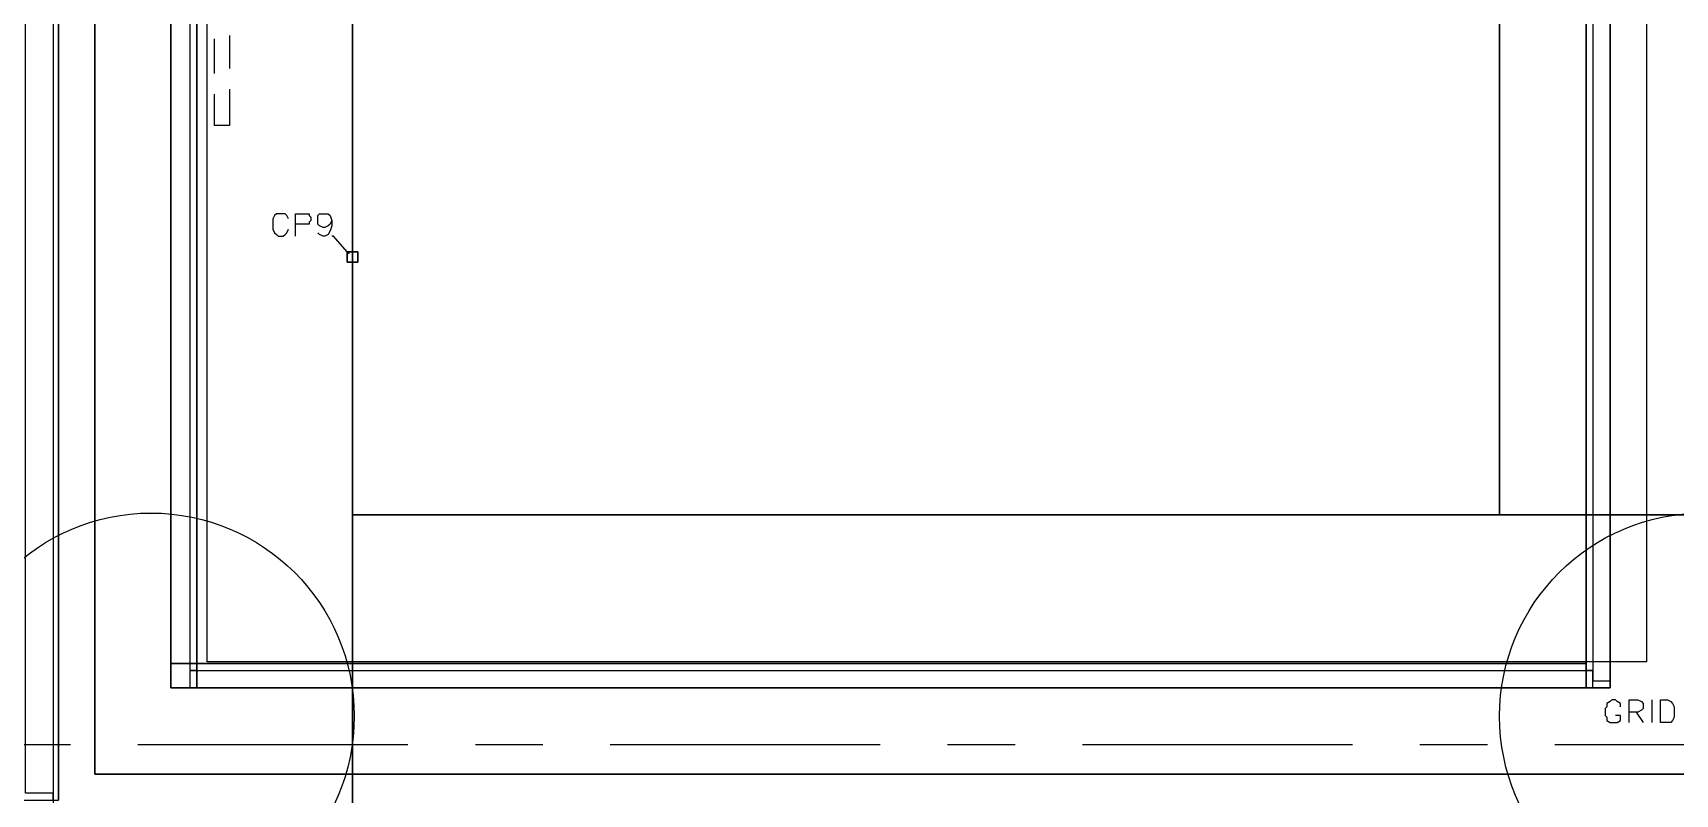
# Model space of a CAD drawing. Header units: metres. Extents: x 114 to 218, y 8 to 180.
# Drawn here: x 150.5 to 165.1, y 78.19 to 84.96 of the extents above; entities that cross this region are included whole.
import ezdxf

# ---------------------------------------------------------------- set-up
doc = ezdxf.new("R2010")
doc.units = ezdxf.units.M
doc.header["$MEASUREMENT"] = 0
for name, color, linetype in [('A-2D-I-WALL', 7, 'Continuous'), ('A-2D-SECT-MBND', 7, 'Continuous'), ('A-3D-I-WALL', 7, 'Continuous'), ('A-3D-STRS', 7, 'Continuous'), ('A-TFP-CONTROL', 7, 'Continuous'), ('A-TFP-GRID-REFERENCE', 7, 'Continuous'), ('A_GRID', 7, 'Continuous'), ('S-3D-FTNG', 7, 'Continuous'), ('S-3D-PILR', 7, 'Continuous'), ('S-3D-SLAB', 7, 'Continuous'), ('S-3D-WALL', 7, 'Continuous')]:
    doc.layers.add(name, color=color, linetype=linetype)

msp = doc.modelspace()

# ---------------------------------------------------------------- linework, layer by layer
at = {"layer": 'A-2D-I-WALL', "color": 9, "true_color": 0xbababa}
for points in [[(150.684, 107.975), (150.684, 78.072)], [(151.9, 106.759), (151.9, 79.288)], [(151.73, 106.698), (151.73, 79.349)], [(164.528, 99.33), (164.313, 99.33), (164.313, 79.349)], [(164.528, 79.134), (164.528, 99.33)], [(164.528, 99.269), (164.374, 99.269), (164.374, 79.288)], [(151.961, 79.349), (151.961, 88.224)], [(151.73, 79.288), (151.73, 79.134), (164.528, 79.134)], [(151.9, 79.288), (164.374, 79.288)], [(164.313, 79.349), (151.961, 79.349)]]:
    msp.add_lwpolyline(points, dxfattribs=at)
at = {"layer": 'A-2D-SECT-MBND', "color": 9, "true_color": 0xbababa}
for points in [[(152.115, 84.902), (152.115, 84.594)], [(152.253, 84.933), (152.253, 84.64)], [(164.313, 84.533), (164.313, 84.84)], [(151.961, 84.81), (151.961, 84.502)], [(152.115, 84.41), (152.115, 84.133)], [(152.253, 84.456), (152.253, 84.133)], [(151.961, 84.317), (151.961, 84.01)], [(164.313, 84.041), (164.313, 84.348)], [(152.253, 84.133), (152.115, 84.133)], [(151.961, 83.825), (151.961, 83.533)], [(164.313, 83.564), (164.313, 83.856)], [(151.961, 83.333), (151.961, 83.041)], [(164.313, 83.072), (164.313, 83.364)], [(151.961, 82.856), (151.961, 82.549)], [(164.313, 82.579), (164.313, 82.887)], [(151.961, 82.364), (151.961, 82.072)], [(164.313, 82.103), (164.313, 82.395)], [(151.961, 81.872), (151.961, 81.58)], [(164.313, 81.61), (164.313, 81.903)], [(151.961, 81.395), (151.961, 81.087)], [(164.313, 81.118), (164.313, 81.426)], [(151.961, 80.903), (151.961, 80.595)], [(164.313, 80.626), (164.313, 80.933)], [(151.961, 80.411), (151.961, 80.118)], [(164.313, 80.149), (164.313, 80.441)], [(151.961, 79.934), (151.961, 79.626)], [(164.313, 79.657), (164.313, 79.964)], [(151.961, 79.441), (151.961, 79.134)], [(164.313, 79.134), (164.313, 79.472)], [(151.961, 79.134), (152.192, 79.134)], [(152.376, 79.134), (152.684, 79.134)], [(152.869, 79.134), (153.161, 79.134)], [(153.346, 79.134), (153.653, 79.134)], [(153.838, 79.134), (154.145, 79.134)], [(154.33, 79.134), (154.622, 79.134)], [(154.822, 79.134), (155.114, 79.134)], [(155.299, 79.134), (155.607, 79.134)], [(155.791, 79.134), (156.083, 79.134)], [(156.283, 79.134), (156.576, 79.134)], [(156.76, 79.134), (157.068, 79.134)], [(157.252, 79.134), (157.56, 79.134)], [(157.745, 79.134), (158.037, 79.134)], [(158.222, 79.134), (158.529, 79.134)], [(158.714, 79.134), (159.021, 79.134)], [(159.206, 79.134), (159.498, 79.134)], [(159.683, 79.134), (159.99, 79.134)], [(160.175, 79.134), (160.483, 79.134)], [(160.667, 79.134), (160.959, 79.134)], [(161.159, 79.134), (161.452, 79.134)], [(161.636, 79.134), (161.944, 79.134)], [(162.128, 79.134), (162.421, 79.134)], [(162.621, 79.134), (162.913, 79.134)], [(163.098, 79.134), (163.405, 79.134)], [(163.59, 79.134), (163.897, 79.134)], [(164.082, 79.134), (164.313, 79.134)]]:
    msp.add_lwpolyline(points, dxfattribs=at)
at = {"layer": 'A-3D-I-WALL', "color": 42, "true_color": 0xdda500}
for points in [[(150.731, 78.134), (150.731, 107.928), (150.731, 108.282), (150.731, 108.221), (150.731, 108.159), (150.731, 78.134)], [(150.684, 108.159), (150.684, 78.196), (150.684, 78.134), (150.731, 78.134), (150.731, 108.159), (150.684, 108.159)], [(150.377, 107.498), (150.377, 107.436), (150.377, 78.134), (150.438, 78.134), (150.684, 78.134), (150.684, 78.196), (150.438, 78.196), (150.438, 107.498), (150.377, 107.498)], [(151.9, 79.288), (151.9, 79.134), (151.73, 79.134), (151.73, 106.698), (151.73, 106.759), (151.9, 106.759), (151.9, 106.698)], [(164.374, 79.288), (164.313, 79.288), (164.313, 79.349), (164.313, 106.698), (164.374, 106.698), (164.374, 79.288), (164.374, 79.195), (164.528, 79.195), (164.528, 106.698), (164.528, 106.759), (164.374, 106.759), (164.374, 106.698)], [(151.73, 106.698), (151.73, 79.134), (151.73, 79.349), (151.961, 79.349)], [(151.961, 79.349), (151.73, 79.349), (151.73, 106.698), (151.961, 106.698), (151.961, 79.349), (151.961, 79.134), (151.961, 79.349), (151.961, 106.698)], [(151.961, 79.288), (151.961, 79.349), (151.961, 106.698), (151.9, 106.698), (151.9, 79.288), (151.961, 79.288)], [(164.528, 106.698), (164.528, 79.195), (164.528, 79.134), (164.374, 79.134), (164.313, 79.134)], [(164.313, 106.698), (164.528, 106.698), (164.313, 106.698), (164.313, 103.375), (164.313, 99.33), (164.313, 79.349), (164.313, 79.134), (164.313, 79.349), (164.313, 106.698)], [(164.313, 99.33), (164.528, 99.33), (164.528, 79.134), (164.313, 79.134)], [(151.73, 79.349), (151.73, 79.349)], [(151.73, 79.349), (151.73, 79.134)], [(151.73, 79.134), (151.73, 79.349)], [(164.313, 79.349), (151.961, 79.349), (151.73, 79.349), (164.313, 79.349)], [(151.73, 79.349), (151.73, 79.349)], [(151.9, 79.288), (151.9, 79.288)], [(151.961, 79.288), (151.9, 79.288), (151.9, 79.134), (151.961, 79.134), (164.313, 79.134), (164.374, 79.134), (164.374, 79.195), (164.374, 79.288), (164.313, 79.288)], [(151.9, 79.288), (151.9, 79.288)], [(151.961, 79.349), (151.961, 79.349)], [(151.961, 79.349), (151.961, 79.349)], [(151.961, 79.349), (151.961, 79.349)], [(151.961, 79.349), (151.961, 79.349)], [(164.313, 79.349), (151.961, 79.349), (151.961, 79.288), (164.313, 79.288), (164.313, 79.349), (164.313, 79.134), (151.961, 79.134)], [(151.961, 79.134), (151.961, 79.349)], [(164.313, 79.349), (164.313, 79.134), (151.961, 79.134), (151.961, 79.349), (164.313, 79.349), (151.961, 79.349)], [(151.961, 79.349), (151.961, 79.349)], [(151.961, 79.349), (151.961, 79.349)], [(151.961, 79.288), (151.961, 79.288)], [(151.961, 79.288), (151.961, 79.288)], [(164.313, 79.349), (164.313, 79.349)], [(164.313, 79.349), (164.313, 79.349)], [(164.313, 79.349), (164.313, 79.349)], [(164.313, 79.134), (164.313, 79.349), (164.313, 79.134)], [(164.313, 79.349), (164.313, 79.349)], [(164.313, 79.349), (164.313, 79.349)], [(164.313, 79.288), (164.313, 79.288)], [(164.313, 79.288), (164.313, 79.288)], [(164.374, 79.288), (164.374, 79.288)], [(164.374, 79.288), (164.374, 79.288)], [(164.374, 79.195), (164.374, 79.195)], [(164.374, 79.195), (164.374, 79.195)], [(164.528, 79.195), (164.528, 79.195)], [(164.528, 79.195), (164.528, 79.195)], [(151.73, 79.134), (151.961, 79.134), (151.9, 79.134), (151.73, 79.134)], [(151.73, 79.134), (151.73, 79.134)], [(151.73, 79.134), (151.73, 79.134)], [(164.313, 79.134), (151.73, 79.134), (164.313, 79.134)], [(151.73, 79.134), (151.73, 79.134)], [(151.9, 79.134), (151.9, 79.134)], [(151.9, 79.134), (151.9, 79.134)], [(151.9, 79.134), (151.9, 79.134)], [(151.961, 79.134), (151.961, 79.134)], [(151.961, 79.134), (151.961, 79.134)], [(151.961, 79.134), (151.961, 79.134)], [(164.313, 79.134), (164.313, 79.134)], [(164.313, 79.134), (164.313, 79.134)], [(164.313, 79.134), (164.313, 79.134)], [(164.313, 79.134), (164.313, 79.134)], [(164.313, 79.134), (164.313, 79.134)], [(164.313, 79.134), (164.313, 79.134)], [(164.374, 79.134), (164.374, 79.134)], [(164.374, 79.134), (164.374, 79.134)], [(164.528, 79.134), (164.528, 79.134)], [(150.684, 78.196), (150.438, 78.196)], [(150.684, 78.196), (150.684, 78.196)]]:
    msp.add_lwpolyline(points, dxfattribs=at)
at = {"layer": 'A-3D-STRS', "color": 31, "true_color": 0xffbf7f}
for points in [[(158.391, 85.425), (158.391, 85.425), (158.391, 85.333), (157.883, 85.333), (157.883, 85.302), (157.883, 85.225), (151.961, 85.225), (151.961, 79.134), (164.313, 79.134), (164.313, 85.333), (164.313, 85.425), (158.391, 85.425), (158.391, 85.333), (157.883, 85.333), (157.883, 85.287), (151.961, 85.287), (151.961, 79.134), (164.313, 79.134), (164.313, 85.333), (164.313, 85.425), (158.391, 85.425)], [(151.961, 79.134), (151.961, 79.134)], [(151.961, 79.134), (151.961, 79.134)], [(164.313, 79.134), (164.313, 79.134)], [(164.313, 79.134), (164.313, 79.134)]]:
    msp.add_lwpolyline(points, dxfattribs=at)
at = {"layer": 'A-TFP-CONTROL', "color": 1, "true_color": 0xff0000}
for points in [[(152.776, 83.302), (152.761, 83.333), (152.746, 83.348), (152.73, 83.348), (152.684, 83.348), (152.669, 83.348), (152.653, 83.333), (152.638, 83.302), (152.638, 83.287), (152.638, 83.225), (152.638, 83.21), (152.653, 83.179), (152.669, 83.164), (152.684, 83.148), (152.73, 83.148), (152.746, 83.164), (152.761, 83.179), (152.776, 83.21)], [(152.838, 83.148), (152.838, 83.348), (152.93, 83.348), (152.961, 83.348), (152.961, 83.333), (152.976, 83.318), (152.976, 83.287), (152.961, 83.272), (152.961, 83.256), (152.93, 83.256), (152.838, 83.256)], [(153.161, 83.287), (153.146, 83.256), (153.13, 83.241), (153.099, 83.225), (153.084, 83.225), (153.053, 83.241), (153.038, 83.256), (153.038, 83.287), (153.038, 83.302), (153.038, 83.333), (153.053, 83.348), (153.084, 83.348), (153.099, 83.348), (153.13, 83.348), (153.146, 83.333), (153.161, 83.287), (153.161, 83.241), (153.146, 83.195), (153.13, 83.164), (153.099, 83.148), (153.084, 83.148), (153.053, 83.164), (153.038, 83.179)], [(153.299, 83.01), (153.176, 83.148), (153.161, 83.148)], [(153.392, 83.01), (153.299, 83.01), (153.299, 82.918), (153.299, 83.01), (153.392, 83.01)], [(153.299, 83.01), (153.299, 83.01)], [(153.299, 83.01), (153.299, 83.01)], [(153.299, 83.01), (153.315, 82.995), (153.315, 82.995), (153.299, 83.01), (153.299, 83.01)], [(153.392, 82.918), (153.392, 83.01), (153.392, 82.918)], [(153.392, 83.01), (153.392, 83.01)], [(153.392, 83.01), (153.392, 83.01)], [(153.392, 82.918), (153.299, 82.918), (153.392, 82.918)], [(153.299, 82.918), (153.299, 82.918)], [(153.299, 82.918), (153.299, 82.918)], [(153.392, 82.918), (153.392, 82.918)]]:
    msp.add_lwpolyline(points, dxfattribs=at)
at = {"layer": 'A-TFP-GRID-REFERENCE', "color": 1, "true_color": 0xff0000}
for points in [[(164.62, 78.965), (164.62, 78.995), (164.59, 79.011), (164.574, 79.026), (164.543, 79.026), (164.528, 79.011), (164.497, 78.995), (164.497, 78.965), (164.482, 78.949), (164.482, 78.888), (164.497, 78.872), (164.497, 78.842), (164.528, 78.826), (164.543, 78.826), (164.574, 78.826), (164.59, 78.826), (164.62, 78.842), (164.62, 78.872), (164.62, 78.888), (164.574, 78.888)], [(164.697, 78.826), (164.697, 79.026), (164.774, 79.026), (164.805, 79.011), (164.82, 78.995), (164.82, 78.98), (164.82, 78.965), (164.82, 78.949), (164.805, 78.934), (164.774, 78.918), (164.697, 78.918)], [(164.897, 79.026), (164.897, 78.826)], [(164.974, 78.826), (164.974, 79.026), (165.036, 79.026), (165.066, 79.011), (165.082, 78.995), (165.097, 78.965), (165.097, 78.949), (165.097, 78.888), (165.097, 78.872), (165.082, 78.842), (165.066, 78.826), (165.036, 78.826), (164.974, 78.826)], [(164.759, 78.918), (164.82, 78.826)]]:
    msp.add_lwpolyline(points, dxfattribs=at)
at = {"layer": 'A_GRID', "color": 1, "true_color": 0xff0000}
for points in [[(150.838, 78.626), (150.238, 78.626)], [(153.838, 78.626), (151.438, 78.626)], [(155.037, 78.626), (154.438, 78.626)], [(158.037, 78.626), (155.637, 78.626)], [(159.237, 78.626), (158.637, 78.626)], [(162.236, 78.626), (159.837, 78.626)], [(163.436, 78.626), (162.836, 78.626)], [(166.435, 78.626), (164.036, 78.626)]]:
    msp.add_lwpolyline(points, dxfattribs=at)
at = {"layer": 'S-3D-FTNG', "color": 254, "true_color": 0xdcdcdc}
for points in [[(167.143, 109.467), (167.143, 80.672), (163.544, 80.672), (163.544, 109.467), (163.544, 80.672), (167.143, 80.672), (167.143, 109.467), (163.544, 109.467), (167.143, 109.467)], [(153.346, 105.867), (153.346, 77.073), (149.746, 77.073), (149.746, 105.867), (149.746, 77.073), (153.346, 77.073), (153.346, 105.867), (149.746, 105.867), (153.346, 105.867)], [(167.143, 77.073), (153.346, 77.073), (153.346, 80.672), (167.143, 80.672), (167.143, 77.073), (167.143, 80.672), (153.346, 80.672), (153.346, 77.073), (167.143, 77.073)], [(153.346, 80.672), (153.346, 80.672)], [(163.544, 80.672), (163.544, 80.672)], [(163.544, 80.672), (163.544, 80.672)]]:
    msp.add_lwpolyline(points, dxfattribs=at)
at = {"layer": 'S-3D-PILR', "color": 8, "true_color": 0x808080}
for points in [[(151.546, 80.672), (151.546, 80.672)], [(153.346, 78.872), (153.346, 78.872)], [(163.544, 78.872), (163.544, 78.872)]]:
    msp.add_lwpolyline(points, dxfattribs=at)
for centre in [(151.554, 78.88), (151.554, 78.88), (165.351, 78.88), (165.351, 78.88)]:
    msp.add_circle(centre, 1.807, dxfattribs=at)
at = {"layer": 'S-3D-SLAB', "color": 51, "true_color": 0xffff7f}
for points in [[(151.054, 108.159), (151.054, 78.365), (165.851, 78.365), (165.851, 108.159), (165.851, 78.365), (151.054, 78.365), (151.054, 108.159), (165.851, 108.159), (151.054, 108.159)], [(165.851, 108.159), (165.851, 78.365), (151.054, 78.365), (151.054, 108.159), (165.851, 108.159)], [(165.851, 78.365), (165.851, 108.159), (151.054, 108.159), (151.054, 78.365), (165.851, 78.365)], [(151.054, 78.365), (151.054, 78.365)], [(151.054, 78.365), (151.054, 78.365)], [(151.054, 78.365), (151.054, 78.365)], [(151.054, 78.365), (151.054, 78.365)]]:
    msp.add_lwpolyline(points, dxfattribs=at)
at = {"layer": 'S-3D-WALL', "color": 81, "true_color": 0x9fff7f}
for points in [[(164.851, 101.084), (165.851, 101.084), (164.851, 101.084), (164.851, 79.365), (152.053, 79.365), (152.053, 107.159), (164.851, 107.159), (164.851, 105.144), (165.851, 105.144), (165.851, 108.159), (151.054, 108.159), (151.054, 78.365), (165.851, 78.365), (165.851, 101.084)], [(165.851, 78.365), (151.054, 78.365), (151.054, 108.159)], [(164.851, 107.159), (164.851, 79.365), (152.053, 79.365), (152.053, 107.159), (164.851, 107.159)], [(152.053, 79.365), (152.053, 79.365)], [(152.053, 79.365), (152.053, 79.365)], [(152.053, 79.365), (152.053, 79.365)], [(164.851, 79.365), (164.851, 79.365)], [(164.851, 79.365), (164.851, 79.365)], [(151.054, 78.365), (151.054, 78.365)], [(151.054, 78.365), (151.054, 78.365)]]:
    msp.add_lwpolyline(points, dxfattribs=at)

doc.saveas('drawing.dxf')
